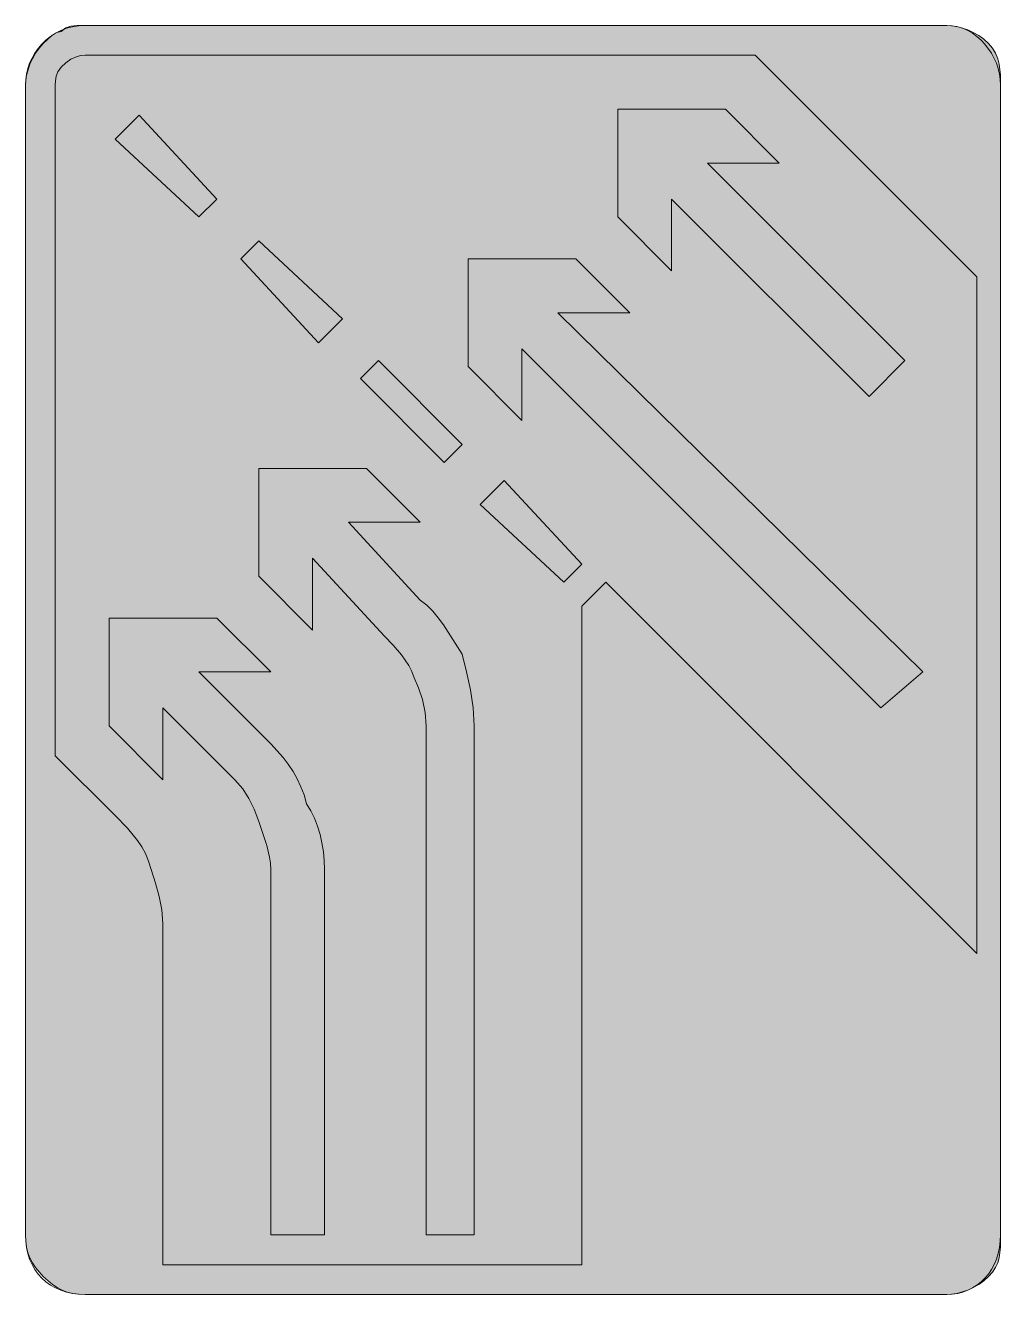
# Model space of a CAD drawing. Header units: metres. Extents: x 185 to 381, y 7 to 262.
import ezdxf

# ---------------------------------------------------------------- set-up
doc = ezdxf.new("R2010")
doc.units = ezdxf.units.M
for name, color, linetype, true_color in [('FILL_BLUE_0000FF', 7, 'Continuous', 0x0000ff), ('FILL_WHITE_FFFFFF', 7, 'Continuous', 0xffffff), ('STROKE_BLUE_0000FF', 7, 'Continuous', 0x0000ff)]:
    doc.layers.add(name, color=color, linetype=linetype, true_color=true_color)

msp = doc.modelspace()

# ---------------------------------------------------------------- hatches: boundary and pattern name
at = {"layer": 'FILL_BLUE_0000FF', "true_color": 0x0000ff}
h = msp.add_hatch(color=7, dxfattribs=at)
h.dxf.hatch_style = 1
h.paths.add_polyline_path([(212.85, 13.44), (212.85, 81.84), (212.64, 84.54), (212.1, 87.24), (211.33, 89.94), (210.45, 92.64), (209.94, 94.33), (209.33, 95.85), (208.59, 97.22), (207.75, 98.49), (205.72, 100.91), (203.25, 103.44), (191.25, 115.44), (191.25, 249.84), (191.27, 250.74), (191.4, 251.64), (191.76, 252.54), (192.45, 253.44), (193.37, 254.32), (194.4, 255.09), (195.66, 255.63), (196.4, 255.79), (197.25, 255.84), (331.65, 255.84), (376.05, 211.44), (376.05, 75.84), (301.65, 150.24), (296.85, 145.44), (296.85, 13.44), (212.85, 13.44)])
at = {"layer": 'FILL_WHITE_FFFFFF', "true_color": 0xffffff}
h = msp.add_hatch(color=7, dxfattribs=at)
h.dxf.hatch_style = 1
h.paths.add_polyline_path([(380.81, 16.95), (380.55, 14.79), (380.26, 13.8), (379.84, 12.86), (379.24, 11.94), (378.45, 11.04), (377.5, 10.2), (376.46, 9.46), (375.37, 8.85), (374.25, 8.34), (372.04, 7.66), (371, 7.5), (370.05, 7.44), (197.25, 7.44), (195.95, 7.5), (194.76, 7.66), (193.64, 7.95), (192.6, 8.34), (191.61, 8.85), (190.67, 9.46), (188.85, 11.04), (187.27, 12.86), (186.66, 13.8), (186.15, 14.79), (185.76, 15.83), (185.47, 16.95), (185.31, 18.14), (185.25, 19.44), (185.25, 249.84), (185.31, 250.79), (185.48, 251.83), (186.15, 254.04), (186.66, 255.16), (187.27, 256.25), (188.01, 257.29), (188.85, 258.24), (190.65, 259.89), (191.55, 260.43), (192.45, 260.64), (193.37, 261.33), (194.4, 261.69), (195.66, 261.82), (197.25, 261.84), (370.05, 261.84), (371, 261.78), (372.04, 261.61), (374.25, 260.94), (375.37, 260.43), (376.46, 259.81), (377.5, 259.08), (378.45, 258.24), (379.24, 257.29), (379.84, 256.25), (380.26, 255.16), (380.55, 254.04), (380.81, 251.83), (380.85, 249.84), (380.85, 19.44), (380.81, 16.95)])
h = msp.add_hatch(color=7, dxfattribs=at)
h.dxf.hatch_style = 1
h.paths.add_polyline_path([(304.05, 245.04), (325.65, 245.04), (336.45, 234.24), (322.05, 234.24), (361.65, 194.64), (354.45, 187.44), (314.85, 227.04), (314.85, 212.64), (304.05, 223.44), (304.05, 245.04)])
h = msp.add_hatch(color=7, dxfattribs=at)
h.dxf.hatch_style = 1
h.paths.add_polyline_path([(203.25, 239.04), (208.05, 243.84), (223.65, 227.04), (220.05, 223.44), (203.25, 239.04)])
h = msp.add_hatch(color=7, dxfattribs=at)
h.dxf.hatch_style = 1
h.paths.add_polyline_path([(228.45, 215.04), (232.05, 218.64), (248.85, 203.04), (244.05, 198.24), (228.45, 215.04)])
h = msp.add_hatch(color=7, dxfattribs=at)
h.dxf.hatch_style = 1
h.paths.add_polyline_path([(274.05, 215.04), (295.65, 215.04), (306.45, 204.24), (292.05, 204.24), (365.25, 132.24), (356.85, 125.04), (284.85, 197.04), (284.85, 182.64), (274.05, 193.44), (274.05, 215.04)])
h = msp.add_hatch(color=7, dxfattribs=at)
h.dxf.hatch_style = 1
h.paths.add_polyline_path([(252.45, 191.04), (256.05, 194.64), (272.85, 177.84), (269.25, 174.24), (252.45, 191.04)])
h = msp.add_hatch(color=7, dxfattribs=at)
h.dxf.hatch_style = 1
h.paths.add_polyline_path([(253.65, 173.04), (264.45, 162.24), (250.05, 162.24), (264.45, 146.64), (265.75, 145.63), (266.94, 144.45), (268.06, 143.12), (269.1, 141.69), (272.85, 135.84), (273.73, 132.24), (274.5, 128.64), (275.04, 125.04), (275.25, 121.44), (275.25, 19.44), (265.65, 19.44), (265.65, 121.44), (265.44, 124.12), (264.9, 126.69), (264.13, 129.03), (263.25, 131.04), (262.75, 132.34), (262.14, 133.53), (260.7, 135.69), (259.03, 137.62), (257.25, 139.44), (242.85, 155.04), (242.85, 140.64), (232.05, 151.44), (232.05, 173.04), (253.65, 173.04)])
h = msp.add_hatch(color=7, dxfattribs=at)
h.dxf.hatch_style = 1
h.paths.add_polyline_path([(276.45, 165.84), (281.25, 170.64), (296.85, 153.84), (293.25, 150.24), (276.45, 165.84)])
h = msp.add_hatch(color=7, dxfattribs=at)
h.dxf.hatch_style = 1
h.paths.add_polyline_path([(223.65, 143.04), (234.45, 132.24), (220.05, 132.24), (234.45, 117.84), (236.93, 115.12), (237.99, 113.73), (238.95, 112.29), (239.79, 110.8), (240.53, 109.23), (241.14, 107.59), (241.65, 105.84), (242.49, 104.44), (243.22, 102.93), (243.84, 101.35), (244.35, 99.69), (244.74, 97.98), (245.02, 96.22), (245.19, 94.44), (245.25, 92.64), (245.25, 19.44), (234.45, 19.44), (234.45, 92.64), (234.4, 93.94), (234.24, 95.15), (233.7, 97.44), (232.05, 102.24), (231.13, 104.73), (230.1, 106.89), (228.84, 108.82), (227.25, 110.64), (212.85, 125.04), (212.85, 110.64), (202.05, 121.44), (202.05, 143.04), (223.65, 143.04)])

# ---------------------------------------------------------------- linework, layer by layer
at = {"layer": 'FILL_BLUE_0000FF', "lineweight": 0, "true_color": 0x0000ff}
msp.add_lwpolyline([(212.85, 13.44), (212.85, 81.84), (212.64, 84.54), (212.1, 87.24), (211.33, 89.94), (210.45, 92.64), (209.94, 94.33), (209.33, 95.85), (208.59, 97.22), (207.75, 98.49), (205.72, 100.91), (203.25, 103.44), (191.25, 115.44), (191.25, 249.84), (191.27, 250.74), (191.4, 251.64), (191.76, 252.54), (192.45, 253.44), (193.37, 254.32), (194.4, 255.09), (195.66, 255.63), (196.4, 255.79), (197.25, 255.84), (331.65, 255.84), (376.05, 211.44), (376.05, 75.84), (301.65, 150.24), (296.85, 145.44), (296.85, 13.44)], close=True, dxfattribs=at)
at = {"layer": 'FILL_WHITE_FFFFFF', "lineweight": 0, "true_color": 0xffffff}
for points in [[(380.81, 16.95), (380.55, 14.79), (380.26, 13.8), (379.84, 12.86), (379.24, 11.94), (378.45, 11.04), (377.5, 10.2), (376.46, 9.46), (375.37, 8.85), (374.25, 8.34), (372.04, 7.66), (371, 7.5), (370.05, 7.44), (197.25, 7.44), (195.95, 7.5), (194.76, 7.66), (193.64, 7.95), (192.6, 8.34), (191.61, 8.85), (190.67, 9.46), (188.85, 11.04), (187.27, 12.86), (186.66, 13.8), (186.15, 14.79), (185.76, 15.83), (185.47, 16.95), (185.31, 18.14), (185.25, 19.44), (185.25, 249.84), (185.31, 250.79), (185.48, 251.83), (186.15, 254.04), (186.66, 255.16), (187.27, 256.25), (188.01, 257.29), (188.85, 258.24), (190.65, 259.89), (191.55, 260.43), (192.45, 260.64), (193.37, 261.33), (194.4, 261.69), (195.66, 261.82), (197.25, 261.84), (370.05, 261.84), (371, 261.78), (372.04, 261.61), (374.25, 260.94), (375.37, 260.43), (376.46, 259.81), (377.5, 259.08), (378.45, 258.24), (379.24, 257.29), (379.84, 256.25), (380.26, 255.16), (380.55, 254.04), (380.81, 251.83), (380.85, 249.84), (380.85, 19.44)], [(304.05, 245.04), (325.65, 245.04), (336.45, 234.24), (322.05, 234.24), (361.65, 194.64), (354.45, 187.44), (314.85, 227.04), (314.85, 212.64), (304.05, 223.44)], [(203.25, 239.04), (208.05, 243.84), (223.65, 227.04), (220.05, 223.44)], [(228.45, 215.04), (232.05, 218.64), (248.85, 203.04), (244.05, 198.24)], [(274.05, 215.04), (295.65, 215.04), (306.45, 204.24), (292.05, 204.24), (365.25, 132.24), (356.85, 125.04), (284.85, 197.04), (284.85, 182.64), (274.05, 193.44)], [(252.45, 191.04), (256.05, 194.64), (272.85, 177.84), (269.25, 174.24)], [(253.65, 173.04), (264.45, 162.24), (250.05, 162.24), (264.45, 146.64), (265.75, 145.63), (266.94, 144.45), (268.06, 143.12), (269.1, 141.69), (272.85, 135.84), (273.73, 132.24), (274.5, 128.64), (275.04, 125.04), (275.25, 121.44), (275.25, 19.44), (265.65, 19.44), (265.65, 121.44), (265.44, 124.12), (264.9, 126.69), (264.13, 129.03), (263.25, 131.04), (262.75, 132.34), (262.14, 133.53), (260.7, 135.69), (259.03, 137.62), (257.25, 139.44), (242.85, 155.04), (242.85, 140.64), (232.05, 151.44), (232.05, 173.04)], [(276.45, 165.84), (281.25, 170.64), (296.85, 153.84), (293.25, 150.24)], [(223.65, 143.04), (234.45, 132.24), (220.05, 132.24), (234.45, 117.84), (236.93, 115.12), (237.99, 113.73), (238.95, 112.29), (239.79, 110.8), (240.53, 109.23), (241.14, 107.59), (241.65, 105.84), (242.49, 104.44), (243.22, 102.93), (243.84, 101.35), (244.35, 99.69), (244.74, 97.98), (245.02, 96.22), (245.19, 94.44), (245.25, 92.64), (245.25, 19.44), (234.45, 19.44), (234.45, 92.64), (234.4, 93.94), (234.24, 95.15), (233.7, 97.44), (232.05, 102.24), (231.13, 104.73), (230.1, 106.89), (228.84, 108.82), (227.25, 110.64), (212.85, 125.04), (212.85, 110.64), (202.05, 121.44), (202.05, 143.04)]]:
    msp.add_lwpolyline(points, close=True, dxfattribs=at)
at = {"layer": 'STROKE_BLUE_0000FF', "lineweight": 0, "true_color": 0x0000ff}
msp.add_lwpolyline([(380.85, 19.44), (380.85, 249.84), (380.79, 250.96), (380.63, 252.08), (380.37, 253.18), (380.01, 254.25), (379.01, 256.27), (377.7, 258.09), (376.93, 258.9), (376.1, 259.63), (375.21, 260.27), (374.27, 260.81), (373.27, 261.25), (372.24, 261.57), (371.16, 261.77), (370.05, 261.84), (197.25, 261.84), (195.93, 261.77), (194.67, 261.57), (193.47, 261.25), (192.34, 260.81), (191.28, 260.27), (190.29, 259.63), (189.38, 258.9), (188.55, 258.09), (187.81, 257.21), (187.15, 256.27), (186.58, 255.28), (186.11, 254.25), (185.74, 253.18), (185.47, 252.08), (185.31, 250.96), (185.25, 249.84), (185.25, 19.44), (185.31, 18.12), (185.47, 16.86), (185.74, 15.66), (186.11, 14.53), (186.58, 13.47), (187.15, 12.48), (187.81, 11.57), (188.55, 10.74), (189.38, 10), (190.29, 9.34), (191.28, 8.77), (192.34, 8.3), (193.47, 7.93), (194.67, 7.66), (195.93, 7.5), (197.25, 7.44), (370.05, 7.44), (371.16, 7.5), (372.24, 7.66), (373.27, 7.93), (374.27, 8.3), (375.21, 8.77), (376.1, 9.34), (376.93, 10), (377.7, 10.74), (378.4, 11.57), (379.01, 12.48), (379.55, 13.47), (380.01, 14.53), (380.37, 15.66), (380.63, 16.86), (380.79, 18.12), (380.85, 19.44)], dxfattribs=at)

doc.saveas('drawing.dxf')
